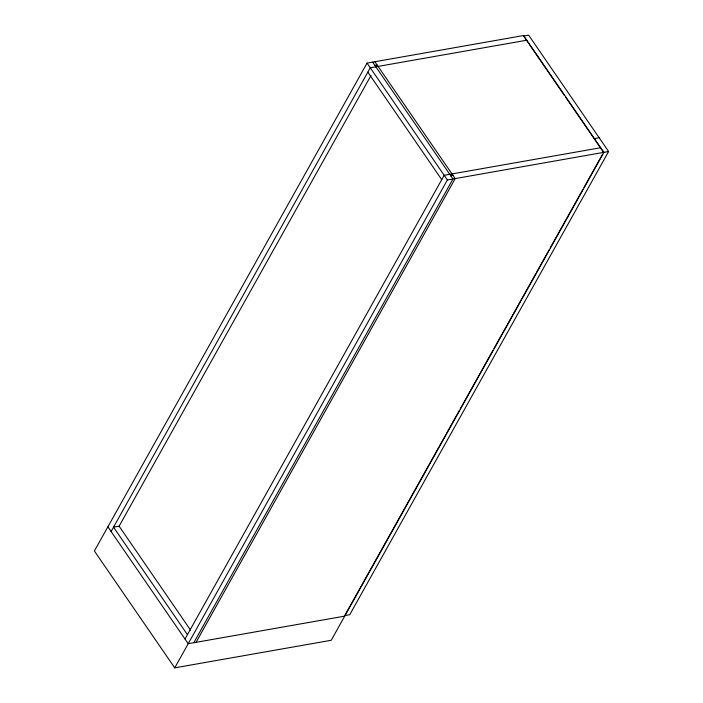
<?xml version="1.0" encoding="UTF-8"?>
<svg xmlns="http://www.w3.org/2000/svg" width="703" height="703" viewBox="0 0 703 703"><rect width="100%" height="100%" fill="white"/><g stroke="black" fill="none" stroke-linecap="round" stroke-linejoin="round"><path stroke-width="1.05" d="M367.045 63.112L94.387 550.985L174.722 667.85L331.236 640.275L603.895 152.402L523.559 35.537L367.045 63.112L447.38 179.977L174.722 667.85M111.1 531.503L370.261 67.787L526.775 40.212M118.833 526.688L371.035 75.423M376.035 66.89L377.107 64.975L374.866 65.37M185.003 639.027L444.173 175.302L600.687 147.727M450.922 175.838L451.994 173.922M193.808 642.709L452.978 178.993L372.643 62.128M196.049 642.322L455.21 178.597L374.875 61.732M445.755 434.788L344.69 615.626L349.716 614.738L608.613 151.496L528.638 35.15L523.603 36.038L564.518 95.555M446.827 432.872L459.138 410.833M460.21 408.918L492.882 350.463M493.954 348.547L535.721 273.801M536.793 271.885L549.113 249.846M550.185 247.931L582.857 189.476M583.929 187.56L602.524 154.282M594.123 138.623L599.149 137.735M450.746 175.75L452.978 175.355M447.38 179.977L608.613 151.496M344.734 616.127L188.219 643.702L107.884 526.828M565.757 97.348L603.587 152.384M367.836 72.128L441.739 179.652M190.539 630.081L119.115 526.169L113.526 527.162L187.437 634.677"/></g></svg>
